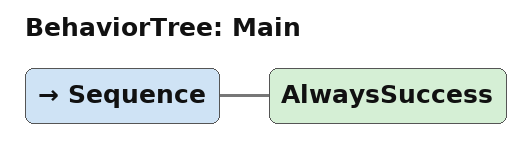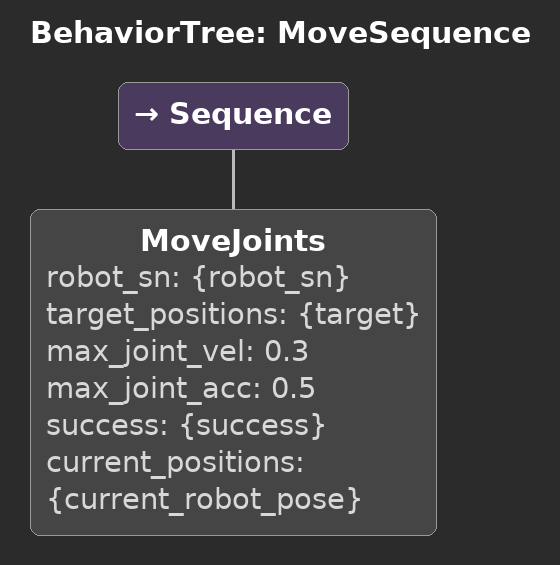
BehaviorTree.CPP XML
<?xml version="1.0" encoding="UTF-8"?>
<root BTCPP_format="4" main_tree_to_execute="Main">

  <!-- Main tree passes data INTO the subtree -->
  <BehaviorTree ID="Main">
    <Sequence>
      <AlwaysSuccess/>
    </Sequence>
  </BehaviorTree>

  <!-- Subtree declares its own ports via _autoremap or explicit mapping -->
  <BehaviorTree ID="MoveSequence">
    <Sequence>
      <MoveJoints robot_sn="{robot_sn}"
                  target_positions="{target}"
                  max_joint_vel="0.3"
                  max_joint_acc="0.5"
                  success="{success}"
                  current_positions="{current_robot_pose}"/>
    </Sequence>
  </BehaviorTree>

</root>
